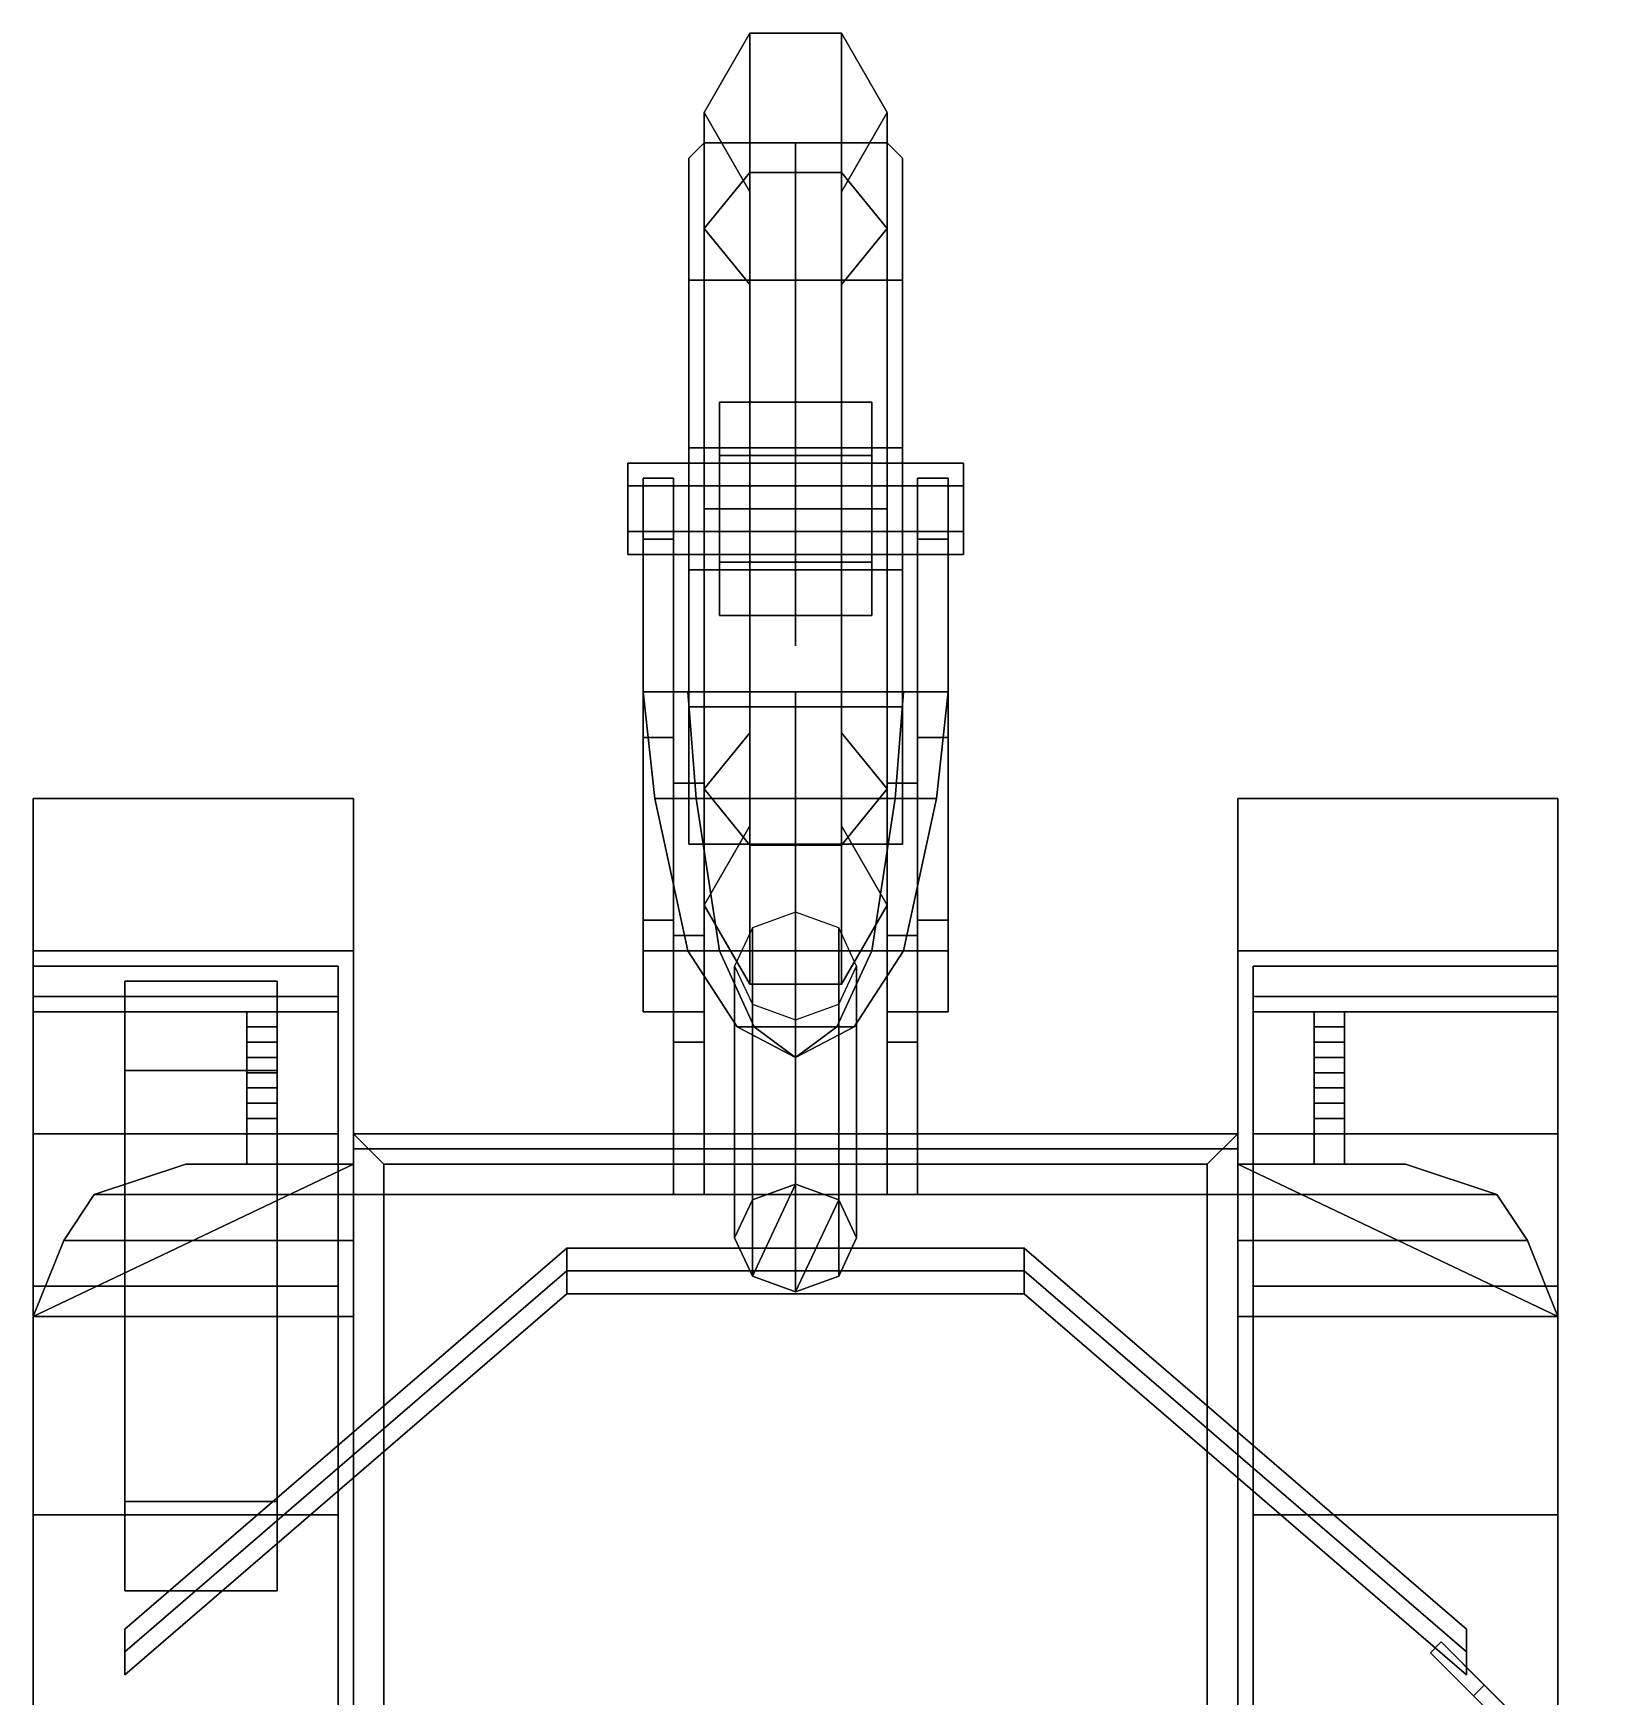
# Model space of a CAD drawing. Header units: millimetres. Extents: x -0.5 to 3, y -1.5 to 8.9.
# Drawn here: x -0.5 to 0.537, y 0.401 to 1.492 of the extents above; entities that cross this region are included whole.
import ezdxf

# ---------------------------------------------------------------- set-up
doc = ezdxf.new("R2010")
doc.units = ezdxf.units.MM
doc.layers.add('tracks', color=3, linetype='Continuous')
doc.layers.add('wheels', color=2, linetype='Continuous')

msp = doc.modelspace()

# ---------------------------------------------------------------- linework, layer by layer
for points in [[(-0.06, 1.42, 0.61), (-0.06, 1.33, 0.66), (-0.07, 1.33, 0.65), (-0.07, 1.41, 0.6)], [(-0.07, 1.41, 0.6), (-0.07, 1.33, 0.65), (-0.06, 1.33, 0.66), (-0.06, 1.42, 0.61)], [(0.06, 1.42, 0.61), (0.06, 1.33, 0.66), (-0.06, 1.33, 0.66), (-0.06, 1.42, 0.61)], [(-0.06, 1.42, 0.61), (-0.06, 1.33, 0.66), (0.06, 1.33, 0.66), (0.06, 1.42, 0.61)], [(0, 1.39, 0.66), (0, 1.3, 0.7), (0, 1.34, 0.75), (0, 1.42, 0.71)], [(0, 1.42, 0.71), (0, 1.34, 0.75), (0, 1.3, 0.7), (0, 1.39, 0.66)], [(0.06, 1.42, 0.61), (0.06, 1.33, 0.66), (0.07, 1.33, 0.65), (0.07, 1.41, 0.6)], [(0.07, 1.41, 0.6), (0.07, 1.33, 0.65), (0.06, 1.33, 0.66), (0.06, 1.42, 0.61)], [(0, 1.33, 0.66), (0, 1.31, 0.66), (0, 1.3203, 0.691), (0, 1.3426, 0.6811)], [(0, 1.3426, 0.6811), (0, 1.3203, 0.691), (0, 1.31, 0.66), (0, 1.33, 0.66)], [(0, 1.34, 0.75), (0, 1.21, 0.78), (0, 1.2, 0.72), (0, 1.3, 0.7)], [(0, 1.3, 0.7), (0, 1.2, 0.72), (0, 1.21, 0.78), (0, 1.34, 0.75)], [(-0.07, 1.33, 0.65), (-0.07, 1.22, 0.68), (-0.06, 1.22, 0.69), (-0.06, 1.33, 0.66)], [(-0.06, 1.33, 0.66), (-0.06, 1.22, 0.69), (-0.07, 1.22, 0.68), (-0.07, 1.33, 0.65)], [(-0.06, 1.33, 0.66), (-0.06, 1.22, 0.69), (0.06, 1.22, 0.69), (0.06, 1.33, 0.66)], [(0.06, 1.33, 0.66), (0.06, 1.22, 0.69), (-0.06, 1.22, 0.69), (-0.06, 1.33, 0.66)], [(0.07, 1.33, 0.65), (0.07, 1.22, 0.68), (0.06, 1.22, 0.69), (0.06, 1.33, 0.66)], [(0.06, 1.33, 0.66), (0.06, 1.22, 0.69), (0.07, 1.22, 0.68), (0.07, 1.33, 0.65)], [(-0.07, 1.22, 0.68), (-0.07, 1.14, 0.68), (-0.06, 1.14, 0.69), (-0.06, 1.22, 0.69)], [(-0.06, 1.22, 0.69), (-0.06, 1.14, 0.69), (-0.07, 1.14, 0.68), (-0.07, 1.22, 0.68)], [(-0.06, 1.22, 0.69), (-0.06, 1.14, 0.69), (0.06, 1.14, 0.69), (0.06, 1.22, 0.69)], [(0.06, 1.22, 0.69), (0.06, 1.14, 0.69), (-0.06, 1.14, 0.69), (-0.06, 1.22, 0.69)], [(0.07, 1.22, 0.68), (0.07, 1.14, 0.68), (0.06, 1.14, 0.69), (0.06, 1.22, 0.69)], [(0.06, 1.22, 0.69), (0.06, 1.14, 0.69), (0.07, 1.14, 0.68), (0.07, 1.22, 0.68)], [(0.11, 1.195, 0.346), (0.11, 1.21, 0.32), (-0.11, 1.21, 0.32), (-0.11, 1.195, 0.346)], [(0.11, 1.21, 0.32), (0.11, 1.195, 0.294), (-0.11, 1.195, 0.294), (-0.11, 1.21, 0.32)], [(-0.11, 1.165, 0.346), (-0.11, 1.195, 0.346), (-0.11, 1.21, 0.32), (-0.11, 1.15, 0.32)], [(-0.11, 1.15, 0.32), (-0.11, 1.21, 0.32), (-0.11, 1.195, 0.294), (-0.11, 1.165, 0.294)], [(0, 1.2, 0.72), (0, 1.1, 0.71), (0, 1.09, 0.77), (0, 1.21, 0.78)], [(0, 1.21, 0.78), (0, 1.09, 0.77), (0, 1.1, 0.71), (0, 1.2, 0.72)], [(0.11, 1.195, 0.346), (0.11, 1.165, 0.346), (0.11, 1.15, 0.32), (0.11, 1.21, 0.32)], [(0.11, 1.21, 0.32), (0.11, 1.15, 0.32), (0.11, 1.165, 0.294), (0.11, 1.195, 0.294)], [(0.11, 1.165, 0.346), (0.11, 1.195, 0.346), (-0.11, 1.195, 0.346), (-0.11, 1.165, 0.346)], [(0.11, 1.195, 0.294), (0.11, 1.165, 0.294), (-0.11, 1.165, 0.294), (-0.11, 1.195, 0.294)], [(-0.1, 1.2, 0.33), (-0.1, 1.16, 0.3), (-0.1, 0.91, 0.7), (-0.1, 1.03, 0.74)], [(-0.08, 1.03, 0.74), (-0.08, 1.2, 0.33), (-0.1, 1.2, 0.33), (-0.1, 1.03, 0.74)], [(-0.08, 1.2, 0.33), (-0.08, 1.16, 0.3), (-0.1, 1.16, 0.3), (-0.1, 1.2, 0.33)], [(-0.08, 0.91, 0.7), (-0.08, 1.16, 0.3), (-0.08, 1.2, 0.33), (-0.08, 1.03, 0.74)], [(0.08, 1.2, 0.33), (0.08, 1.16, 0.3), (0.08, 0.91, 0.7), (0.08, 1.03, 0.74)], [(0.1, 1.03, 0.74), (0.1, 1.2, 0.33), (0.08, 1.2, 0.33), (0.08, 1.03, 0.74)], [(0.1, 1.2, 0.33), (0.1, 1.16, 0.3), (0.08, 1.16, 0.3), (0.08, 1.2, 0.33)], [(0.1, 0.91, 0.7), (0.1, 1.16, 0.3), (0.1, 1.2, 0.33), (0.1, 1.03, 0.74)], [(0, 1.18, 0.718), (0, 1.15, 0.715), (0, 1.15, 0.69), (0, 1.18, 0.69)], [(0, 1.18, 0.69), (0, 1.15, 0.69), (0, 1.15, 0.715), (0, 1.18, 0.718)], [(0.11, 1.15, 0.32), (0.11, 1.165, 0.346), (-0.11, 1.165, 0.346), (-0.11, 1.15, 0.32)], [(0.11, 1.165, 0.294), (0.11, 1.15, 0.32), (-0.11, 1.15, 0.32), (-0.11, 1.165, 0.294)], [(-0.1, 0.91, 0.7), (-0.1, 1.16, 0.3), (-0.08, 1.16, 0.3), (-0.08, 0.91, 0.7)], [(0.08, 0.91, 0.7), (0.08, 1.16, 0.3), (0.1, 1.16, 0.3), (0.1, 0.91, 0.7)], [(-0.07, 1.14, 0.68), (-0.07, 1.05, 0.66), (-0.06, 1.05, 0.67), (-0.06, 1.14, 0.69)], [(-0.06, 1.14, 0.69), (-0.06, 1.05, 0.67), (-0.07, 1.05, 0.66), (-0.07, 1.14, 0.68)], [(-0.06, 1.14, 0.69), (-0.06, 1.05, 0.67), (0.06, 1.05, 0.67), (0.06, 1.14, 0.69)], [(0.06, 1.14, 0.69), (0.06, 1.05, 0.67), (-0.06, 1.05, 0.67), (-0.06, 1.14, 0.69)], [(0.07, 1.14, 0.68), (0.07, 1.05, 0.66), (0.06, 1.05, 0.67), (0.06, 1.14, 0.69)], [(0.06, 1.14, 0.69), (0.06, 1.05, 0.67), (0.07, 1.05, 0.66), (0.07, 1.14, 0.68)], [(-0.0924, 0.99, 0.95), (-0.1, 1.06, 0.95), (-0.0707, 1.06, 0.8793), (-0.0653, 0.99, 0.8847)], [(-0.0653, 0.99, 1.0153), (-0.0707, 1.06, 1.0207), (-0.1, 1.06, 0.95), (-0.0924, 0.99, 0.95)], [(0, 1.06, 1.05), (0.0707, 1.06, 1.0207), (-0.1, 1.06, 0.95), (-0.0707, 1.06, 1.0207)], [(0.0707, 1.06, 1.0207), (0.1, 1.06, 0.95), (-0.0707, 1.06, 0.8793), (-0.1, 1.06, 0.95)], [(-0.0653, 0.99, 0.8847), (-0.0707, 1.06, 0.8793), (0, 1.06, 0.85), (0, 0.99, 0.8576)], [(0, 0.99, 1.0424), (0, 1.06, 1.05), (-0.0707, 1.06, 1.0207), (-0.0653, 0.99, 1.0153)], [(0.1, 1.06, 0.95), (0.0707, 1.06, 0.8793), (0, 1.06, 0.85), (-0.0707, 1.06, 0.8793)], [(0, 0.99, 0.8576), (0, 1.06, 0.85), (0.0707, 1.06, 0.8793), (0.0653, 0.99, 0.8847)], [(0.0653, 0.99, 1.0153), (0.0707, 1.06, 1.0207), (0, 1.06, 1.05), (0, 0.99, 1.0424)], [(0.0653, 0.99, 0.8847), (0.0707, 1.06, 0.8793), (0.1, 1.06, 0.95), (0.0924, 0.99, 0.95)], [(0.0924, 0.99, 0.95), (0.1, 1.06, 0.95), (0.0707, 1.06, 1.0207), (0.0653, 0.99, 1.0153)], [(-0.06, 1.05, 0.67), (-0.06, 0.96, 0.62), (-0.07, 0.96, 0.61), (-0.07, 1.05, 0.66)], [(-0.07, 1.05, 0.66), (-0.07, 0.96, 0.61), (-0.06, 0.96, 0.62), (-0.06, 1.05, 0.67)], [(-0.06, 1.05, 0.67), (-0.06, 0.96, 0.62), (0.06, 0.96, 0.62), (0.06, 1.05, 0.67)], [(0.06, 1.05, 0.67), (0.06, 0.96, 0.62), (-0.06, 0.96, 0.62), (-0.06, 1.05, 0.67)], [(0.07, 1.05, 0.66), (0.07, 0.96, 0.61), (0.06, 0.96, 0.62), (0.06, 1.05, 0.67)], [(0.06, 1.05, 0.67), (0.06, 0.96, 0.62), (0.07, 0.96, 0.61), (0.07, 1.05, 0.66)], [(-0.1, 1.03, 0.74), (-0.1, 0.91, 0.7), (-0.1, 0.85, 0.92), (-0.1, 0.89, 0.93)], [(-0.08, 0.89, 0.93), (-0.08, 1.03, 0.74), (-0.1, 1.03, 0.74), (-0.1, 0.89, 0.93)], [(-0.08, 0.85, 0.92), (-0.08, 0.91, 0.7), (-0.08, 1.03, 0.74), (-0.08, 0.89, 0.93)], [(0.08, 1.03, 0.74), (0.08, 0.91, 0.7), (0.08, 0.85, 0.92), (0.08, 0.89, 0.93)], [(0.1, 0.89, 0.93), (0.1, 1.03, 0.74), (0.08, 1.03, 0.74), (0.08, 0.89, 0.93)], [(0.1, 0.85, 0.92), (0.1, 0.91, 0.7), (0.1, 1.03, 0.74), (0.1, 0.89, 0.93)], [(-0.08, 1, 0.69), (-0.08, 0.99, 0.68), (-0.08, 0.99, 0.73), (-0.08, 1, 0.71)], [(-0.06, 1, 0.71), (-0.06, 1, 0.69), (-0.08, 1, 0.69), (-0.08, 1, 0.71)], [(-0.06, 1, 0.69), (-0.06, 0.99, 0.68), (-0.08, 0.99, 0.68), (-0.08, 1, 0.69)], [(-0.08, 1, 0.71), (-0.08, 0.99, 0.73), (-0.06, 0.99, 0.73), (-0.06, 1, 0.71)], [(-0.06, 0.99, 0.73), (-0.06, 0.99, 0.68), (-0.06, 1, 0.69), (-0.06, 1, 0.71)], [(0.06, 1, 0.69), (0.06, 0.99, 0.68), (0.06, 0.99, 0.73), (0.06, 1, 0.71)], [(0.06, 1, 0.71), (0.06, 0.99, 0.73), (0.08, 0.99, 0.73), (0.08, 1, 0.71)], [(0.08, 1, 0.69), (0.08, 0.99, 0.68), (0.06, 0.99, 0.68), (0.06, 1, 0.69)], [(0.08, 1, 0.71), (0.08, 1, 0.69), (0.06, 1, 0.69), (0.06, 1, 0.71)], [(0.08, 0.99, 0.73), (0.08, 0.99, 0.68), (0.08, 1, 0.69), (0.08, 1, 0.71)], [(-0.29, 0.99, 0.59), (-0.29, 0.89, 0.64), (-0.5, 0.89, 0.64), (-0.5, 0.99, 0.59)], [(-0.5, 0.99, 0.59), (-0.5, 0.89, 0.64), (-0.29, 0.89, 0.64), (-0.29, 0.99, 0.59)], [(-0.29, 0.99, 0.59), (-0.29, 0.77, 0.51), (-0.29, 0.75, 0.64), (-0.29, 0.89, 0.64)], [(-0.29, 0.89, 0.64), (-0.29, 0.75, 0.64), (-0.29, 0.77, 0.51), (-0.29, 0.99, 0.59)], [(-0.0707, 0.89, 0.95), (-0.0924, 0.99, 0.95), (-0.0653, 0.99, 0.8847), (-0.05, 0.89, 0.9)], [(-0.05, 0.89, 1), (-0.0653, 0.99, 1.0153), (-0.0924, 0.99, 0.95), (-0.0707, 0.89, 0.95)], [(-0.08, 0.99, 0.68), (-0.08, 0.85, 0.68), (-0.08, 0.85, 0.73), (-0.08, 0.99, 0.73)], [(-0.06, 0.99, 0.68), (-0.06, 0.85, 0.68), (-0.08, 0.85, 0.68), (-0.08, 0.99, 0.68)], [(-0.08, 0.99, 0.73), (-0.08, 0.85, 0.73), (-0.06, 0.85, 0.73), (-0.06, 0.99, 0.73)], [(-0.05, 0.89, 0.9), (-0.0653, 0.99, 0.8847), (0, 0.99, 0.8576), (0, 0.89, 0.8793)], [(0, 0.89, 1.0207), (0, 0.99, 1.0424), (-0.0653, 0.99, 1.0153), (-0.05, 0.89, 1)], [(-0.06, 0.85, 0.73), (-0.06, 0.85, 0.68), (-0.06, 0.99, 0.68), (-0.06, 0.99, 0.73)], [(0, 0.89, 0.8793), (0, 0.99, 0.8576), (0.0653, 0.99, 0.8847), (0.05, 0.89, 0.9)], [(0.05, 0.89, 1), (0.0653, 0.99, 1.0153), (0, 0.99, 1.0424), (0, 0.89, 1.0207)], [(0.05, 0.89, 0.9), (0.0653, 0.99, 0.8847), (0.0924, 0.99, 0.95), (0.0707, 0.89, 0.95)], [(0.0707, 0.89, 0.95), (0.0924, 0.99, 0.95), (0.0653, 0.99, 1.0153), (0.05, 0.89, 1)], [(0.06, 0.99, 0.68), (0.06, 0.85, 0.68), (0.06, 0.85, 0.73), (0.06, 0.99, 0.73)], [(0.08, 0.99, 0.68), (0.08, 0.85, 0.68), (0.06, 0.85, 0.68), (0.06, 0.99, 0.68)], [(0.06, 0.99, 0.73), (0.06, 0.85, 0.73), (0.08, 0.85, 0.73), (0.08, 0.99, 0.73)], [(0.08, 0.85, 0.73), (0.08, 0.85, 0.68), (0.08, 0.99, 0.68), (0.08, 0.99, 0.73)], [(0.5, 0.99, 0.59), (0.5, 0.89, 0.64), (0.29, 0.89, 0.64), (0.29, 0.99, 0.59)], [(0.29, 0.99, 0.59), (0.29, 0.89, 0.64), (0.5, 0.89, 0.64), (0.5, 0.99, 0.59)], [(0.29, 0.89, 0.64), (0.29, 0.75, 0.64), (0.29, 0.77, 0.51), (0.29, 0.99, 0.59)], [(0.29, 0.99, 0.59), (0.29, 0.77, 0.51), (0.29, 0.75, 0.64), (0.29, 0.89, 0.64)], [(-0.1, 0.85, 0.92), (-0.1, 0.91, 0.7), (-0.08, 0.91, 0.7), (-0.08, 0.85, 0.92)], [(0, 0.9153, 0.6688), (-0.0283, 0.905, 0.6633), (-0.0283, 0.7266, 0.9988), (0, 0.7369, 1.0043)], [(0.0283, 0.905, 0.6633), (0, 0.9153, 0.6688), (0, 0.7369, 1.0043), (0.0283, 0.7266, 0.9988)], [(0.08, 0.85, 0.92), (0.08, 0.91, 0.7), (0.1, 0.91, 0.7), (0.1, 0.85, 0.92)], [(-0.08, 0.9, 0.89), (-0.08, 0.89, 0.88), (-0.08, 0.89, 0.93), (-0.08, 0.9, 0.91)], [(-0.08, 0.9, 0.91), (-0.08, 0.89, 0.93), (-0.06, 0.89, 0.93), (-0.06, 0.9, 0.91)], [(-0.06, 0.9, 0.91), (-0.06, 0.9, 0.89), (-0.08, 0.9, 0.89), (-0.08, 0.9, 0.91)], [(-0.06, 0.9, 0.89), (-0.06, 0.89, 0.88), (-0.08, 0.89, 0.88), (-0.08, 0.9, 0.89)], [(-0.06, 0.89, 0.93), (-0.06, 0.89, 0.88), (-0.06, 0.9, 0.89), (-0.06, 0.9, 0.91)], [(-0.0283, 0.905, 0.6633), (-0.04, 0.88, 0.65), (-0.04, 0.7016, 0.9855), (-0.0283, 0.7266, 0.9988)], [(0.04, 0.88, 0.65), (0.0283, 0.905, 0.6633), (0.0283, 0.7266, 0.9988), (0.04, 0.7016, 0.9855)], [(0.08, 0.9, 0.91), (0.08, 0.9, 0.89), (0.06, 0.9, 0.89), (0.06, 0.9, 0.91)], [(0.06, 0.9, 0.89), (0.06, 0.89, 0.88), (0.06, 0.89, 0.93), (0.06, 0.9, 0.91)], [(0.08, 0.9, 0.89), (0.08, 0.89, 0.88), (0.06, 0.89, 0.88), (0.06, 0.9, 0.89)], [(0.06, 0.9, 0.91), (0.06, 0.89, 0.93), (0.08, 0.89, 0.93), (0.08, 0.9, 0.91)], [(0.08, 0.89, 0.93), (0.08, 0.89, 0.88), (0.08, 0.9, 0.89), (0.08, 0.9, 0.91)], [(-0.5, 0.89, 0.64), (-0.5, 0.65, 0.64), (-0.29, 0.75, 0.64), (-0.29, 0.89, 0.64)], [(-0.29, 0.89, 0.64), (-0.29, 0.75, 0.64), (-0.5, 0.65, 0.64), (-0.5, 0.89, 0.64)], [(-0.1, 0.89, 0.93), (-0.1, 0.85, 0.92), (-0.08, 0.85, 0.92), (-0.08, 0.89, 0.93)], [(-0.08, 0.89, 0.88), (-0.08, 0.75, 0.88), (-0.08, 0.75, 0.93), (-0.08, 0.89, 0.93)], [(-0.08, 0.89, 0.93), (-0.08, 0.75, 0.93), (-0.06, 0.75, 0.93), (-0.06, 0.89, 0.93)], [(-0.06, 0.89, 0.88), (-0.06, 0.75, 0.88), (-0.08, 0.75, 0.88), (-0.08, 0.89, 0.88)], [(-0.0383, 0.84, 0.95), (-0.0707, 0.89, 0.95), (-0.05, 0.89, 0.9), (-0.0271, 0.84, 0.9229)], [(-0.0271, 0.84, 0.9771), (-0.05, 0.89, 1), (-0.0707, 0.89, 0.95), (-0.0383, 0.84, 0.95)], [(-0.06, 0.75, 0.93), (-0.06, 0.75, 0.88), (-0.06, 0.89, 0.88), (-0.06, 0.89, 0.93)], [(-0.0271, 0.84, 0.9229), (-0.05, 0.89, 0.9), (0, 0.89, 0.8793), (0, 0.84, 0.9117)], [(0, 0.84, 0.9883), (0, 0.89, 1.0207), (-0.05, 0.89, 1), (-0.0271, 0.84, 0.9771)], [(0, 0.84, 0.9117), (0, 0.89, 0.8793), (0.05, 0.89, 0.9), (0.0271, 0.84, 0.9229)], [(0.0271, 0.84, 0.9771), (0.05, 0.89, 1), (0, 0.89, 1.0207), (0, 0.84, 0.9883)], [(0.0271, 0.84, 0.9229), (0.05, 0.89, 0.9), (0.0707, 0.89, 0.95), (0.0383, 0.84, 0.95)], [(0.0383, 0.84, 0.95), (0.0707, 0.89, 0.95), (0.05, 0.89, 1), (0.0271, 0.84, 0.9771)], [(0.06, 0.89, 0.88), (0.06, 0.75, 0.88), (0.06, 0.75, 0.93), (0.06, 0.89, 0.93)], [(0.08, 0.89, 0.88), (0.08, 0.75, 0.88), (0.06, 0.75, 0.88), (0.06, 0.89, 0.88)], [(0.06, 0.89, 0.93), (0.06, 0.75, 0.93), (0.08, 0.75, 0.93), (0.08, 0.89, 0.93)], [(0.08, 0.89, 0.93), (0.08, 0.85, 0.92), (0.1, 0.85, 0.92), (0.1, 0.89, 0.93)], [(0.08, 0.75, 0.93), (0.08, 0.75, 0.88), (0.08, 0.89, 0.88), (0.08, 0.89, 0.93)], [(0.29, 0.89, 0.64), (0.29, 0.75, 0.64), (0.5, 0.65, 0.64), (0.5, 0.89, 0.64)], [(0.5, 0.89, 0.64), (0.5, 0.65, 0.64), (0.29, 0.75, 0.64), (0.29, 0.89, 0.64)], [(-0.04, 0.88, 0.65), (-0.0283, 0.855, 0.6367), (-0.0283, 0.6766, 0.9722), (-0.04, 0.7016, 0.9855)], [(0.0283, 0.855, 0.6367), (0.04, 0.88, 0.65), (0.04, 0.7016, 0.9855), (0.0283, 0.6766, 0.9722)], [(-0.0283, 0.855, 0.6367), (0, 0.8447, 0.6312), (0, 0.6663, 0.9667), (-0.0283, 0.6766, 0.9722)], [(0, 0.8447, 0.6312), (0.0283, 0.855, 0.6367), (0.0283, 0.6766, 0.9722), (0, 0.6663, 0.9667)], [(-0.34, 0.85, 0.74), (-0.34, 0.85, 0.72), (-0.36, 0.85, 0.72), (-0.36, 0.85, 0.74)], [(-0.36, 0.85, 0.74), (-0.36, 0.85, 0.72), (-0.36, 0.82, 0.72), (-0.36, 0.82, 0.73)], [(-0.34, 0.85, 0.72), (-0.34, 0.83, 0.69), (-0.36, 0.83, 0.69), (-0.36, 0.85, 0.72)], [(-0.36, 0.85, 0.72), (-0.36, 0.83, 0.69), (-0.36, 0.81, 0.71), (-0.36, 0.82, 0.72)], [(-0.34, 0.84, 0.76), (-0.34, 0.85, 0.74), (-0.36, 0.85, 0.74), (-0.36, 0.84, 0.76)], [(-0.36, 0.84, 0.76), (-0.36, 0.85, 0.74), (-0.36, 0.82, 0.73), (-0.36, 0.8, 0.75)], [(-0.34, 0.82, 0.72), (-0.34, 0.85, 0.72), (-0.34, 0.85, 0.74), (-0.34, 0.82, 0.73)], [(-0.34, 0.81, 0.71), (-0.34, 0.83, 0.69), (-0.34, 0.85, 0.72), (-0.34, 0.82, 0.72)], [(-0.34, 0.82, 0.73), (-0.34, 0.85, 0.74), (-0.34, 0.84, 0.76), (-0.34, 0.8, 0.75)], [(-0.08, 0.85, 0.68), (-0.08, 0.83, 0.69), (-0.08, 0.83, 0.71), (-0.08, 0.85, 0.73)], [(-0.06, 0.85, 0.68), (-0.06, 0.83, 0.69), (-0.08, 0.83, 0.69), (-0.08, 0.85, 0.68)], [(-0.08, 0.85, 0.73), (-0.08, 0.83, 0.71), (-0.06, 0.83, 0.71), (-0.06, 0.85, 0.73)], [(-0.06, 0.83, 0.71), (-0.06, 0.83, 0.69), (-0.06, 0.85, 0.68), (-0.06, 0.85, 0.73)], [(0.06, 0.85, 0.68), (0.06, 0.83, 0.69), (0.06, 0.83, 0.71), (0.06, 0.85, 0.73)], [(0.06, 0.85, 0.73), (0.06, 0.83, 0.71), (0.08, 0.83, 0.71), (0.08, 0.85, 0.73)], [(0.08, 0.85, 0.68), (0.08, 0.83, 0.69), (0.06, 0.83, 0.69), (0.06, 0.85, 0.68)], [(0.08, 0.83, 0.71), (0.08, 0.83, 0.69), (0.08, 0.85, 0.68), (0.08, 0.85, 0.73)], [(0.34, 0.85, 0.72), (0.34, 0.83, 0.69), (0.34, 0.81, 0.71), (0.34, 0.82, 0.72)], [(0.36, 0.85, 0.72), (0.36, 0.83, 0.69), (0.34, 0.83, 0.69), (0.34, 0.85, 0.72)], [(0.34, 0.85, 0.74), (0.34, 0.85, 0.72), (0.34, 0.82, 0.72), (0.34, 0.82, 0.73)], [(0.36, 0.85, 0.74), (0.36, 0.85, 0.72), (0.34, 0.85, 0.72), (0.34, 0.85, 0.74)], [(0.34, 0.84, 0.76), (0.34, 0.85, 0.74), (0.34, 0.82, 0.73), (0.34, 0.8, 0.75)], [(0.36, 0.84, 0.76), (0.36, 0.85, 0.74), (0.34, 0.85, 0.74), (0.34, 0.84, 0.76)], [(0.36, 0.81, 0.71), (0.36, 0.83, 0.69), (0.36, 0.85, 0.72), (0.36, 0.82, 0.72)], [(0.36, 0.82, 0.72), (0.36, 0.85, 0.72), (0.36, 0.85, 0.74), (0.36, 0.82, 0.73)], [(0.36, 0.82, 0.73), (0.36, 0.85, 0.74), (0.36, 0.84, 0.76), (0.36, 0.8, 0.75)], [(-0.36, 0.81, 0.77), (-0.36, 0.84, 0.76), (-0.36, 0.8, 0.75), (-0.36, 0.79, 0.77)], [(-0.34, 0.81, 0.77), (-0.34, 0.84, 0.76), (-0.36, 0.84, 0.76), (-0.36, 0.81, 0.77)], [(-0.36, 0.83, 0.69), (-0.36, 0.78, 0.67), (-0.36, 0.8, 0.71), (-0.36, 0.81, 0.71)], [(-0.34, 0.83, 0.69), (-0.34, 0.78, 0.67), (-0.36, 0.78, 0.67), (-0.36, 0.83, 0.69)], [(-0.34, 0.8, 0.75), (-0.34, 0.84, 0.76), (-0.34, 0.81, 0.77), (-0.34, 0.79, 0.77)], [(-0.34, 0.8, 0.71), (-0.34, 0.78, 0.67), (-0.34, 0.83, 0.69), (-0.34, 0.81, 0.71)], [(-0.08, 0.83, 0.71), (-0.08, 0.83, 0.69), (-0.06, 0.83, 0.69), (-0.06, 0.83, 0.71)], [(0, 0.82, 0.95), (-0.0383, 0.84, 0.95), (-0.0271, 0.84, 0.9229), (0, 0.82, 0.95)], [(0, 0.82, 0.95), (-0.0271, 0.84, 0.9771), (-0.0383, 0.84, 0.95), (0, 0.82, 0.95)], [(0, 0.82, 0.95), (-0.0271, 0.84, 0.9229), (0, 0.84, 0.9117), (0, 0.82, 0.95)], [(0, 0.82, 0.95), (0, 0.84, 0.9883), (-0.0271, 0.84, 0.9771), (0, 0.82, 0.95)], [(0, 0.82, 0.95), (0, 0.84, 0.9117), (0.0271, 0.84, 0.9229), (0, 0.82, 0.95)], [(0, 0.82, 0.95), (0.0271, 0.84, 0.9229), (0.0383, 0.84, 0.95), (0, 0.82, 0.95)], [(0, 0.82, 0.95), (0.0383, 0.84, 0.95), (0.0271, 0.84, 0.9771), (0, 0.82, 0.95)], [(0, 0.82, 0.95), (0.0271, 0.84, 0.9771), (0, 0.84, 0.9883), (0, 0.82, 0.95)], [(0.06, 0.83, 0.71), (0.06, 0.83, 0.69), (0.08, 0.83, 0.69), (0.08, 0.83, 0.71)], [(0.34, 0.81, 0.77), (0.34, 0.84, 0.76), (0.34, 0.8, 0.75), (0.34, 0.79, 0.77)], [(0.36, 0.81, 0.77), (0.36, 0.84, 0.76), (0.34, 0.84, 0.76), (0.34, 0.81, 0.77)], [(0.34, 0.83, 0.69), (0.34, 0.78, 0.67), (0.34, 0.8, 0.71), (0.34, 0.81, 0.71)], [(0.36, 0.83, 0.69), (0.36, 0.78, 0.67), (0.34, 0.78, 0.67), (0.34, 0.83, 0.69)], [(0.36, 0.8, 0.75), (0.36, 0.84, 0.76), (0.36, 0.81, 0.77), (0.36, 0.79, 0.77)], [(0.36, 0.8, 0.71), (0.36, 0.78, 0.67), (0.36, 0.83, 0.69), (0.36, 0.81, 0.71)], [(-0.36, 0.82, 0.73), (-0.36, 0.82, 0.72), (-0.34, 0.82, 0.72), (-0.34, 0.82, 0.73)], [(-0.36, 0.82, 0.72), (-0.36, 0.81, 0.71), (-0.34, 0.81, 0.71), (-0.34, 0.82, 0.72)], [(-0.36, 0.8, 0.75), (-0.36, 0.82, 0.73), (-0.34, 0.82, 0.73), (-0.34, 0.8, 0.75)], [(0.34, 0.82, 0.72), (0.34, 0.81, 0.71), (0.36, 0.81, 0.71), (0.36, 0.82, 0.72)], [(0.34, 0.82, 0.73), (0.34, 0.82, 0.72), (0.36, 0.82, 0.72), (0.36, 0.82, 0.73)], [(0.34, 0.8, 0.75), (0.34, 0.82, 0.73), (0.36, 0.82, 0.73), (0.36, 0.8, 0.75)], [(-0.36, 0.81, 0.71), (-0.36, 0.8, 0.71), (-0.34, 0.8, 0.71), (-0.34, 0.81, 0.71)], [(-0.34, 0.79, 0.77), (-0.34, 0.81, 0.77), (-0.36, 0.81, 0.77), (-0.36, 0.79, 0.77)], [(0.34, 0.81, 0.71), (0.34, 0.8, 0.71), (0.36, 0.8, 0.71), (0.36, 0.81, 0.71)], [(0.36, 0.79, 0.77), (0.36, 0.81, 0.77), (0.34, 0.81, 0.77), (0.34, 0.79, 0.77)], [(-0.36, 0.78, 0.67), (-0.36, 0.75, 0.67), (-0.36, 0.75, 0.77), (-0.36, 0.8, 0.71)], [(-0.36, 0.8, 0.71), (-0.36, 0.75, 0.77), (-0.34, 0.75, 0.77), (-0.34, 0.8, 0.71)], [(-0.36, 0.79, 0.77), (-0.36, 0.8, 0.75), (-0.34, 0.8, 0.75), (-0.34, 0.79, 0.77)], [(-0.34, 0.75, 0.77), (-0.34, 0.75, 0.67), (-0.34, 0.78, 0.67), (-0.34, 0.8, 0.71)], [(0.34, 0.78, 0.67), (0.34, 0.75, 0.67), (0.34, 0.75, 0.77), (0.34, 0.8, 0.71)], [(0.34, 0.8, 0.71), (0.34, 0.75, 0.77), (0.36, 0.75, 0.77), (0.36, 0.8, 0.71)], [(0.34, 0.79, 0.77), (0.34, 0.8, 0.75), (0.36, 0.8, 0.75), (0.36, 0.79, 0.77)], [(0.36, 0.75, 0.77), (0.36, 0.75, 0.67), (0.36, 0.78, 0.67), (0.36, 0.8, 0.71)], [(-0.34, 0.78, 0.67), (-0.34, 0.75, 0.67), (-0.36, 0.75, 0.67), (-0.36, 0.78, 0.67)], [(0.36, 0.78, 0.67), (0.36, 0.75, 0.67), (0.34, 0.75, 0.67), (0.34, 0.78, 0.67)], [(-0.29, 0.76, 0.24), (-0.29, -1.11, 0.24), (-0.29, -1.13, 0.27), (-0.29, 0.77, 0.27)], [(0.29, 0.77, 0.27), (0.29, 0.76, 0.24), (-0.29, 0.76, 0.24), (-0.29, 0.77, 0.27)], [(-0.29, 0.77, 0.27), (-0.29, -1.13, 0.27), (-0.29, -1.15, 0.35), (-0.29, 0.77, 0.35)], [(-0.29, 0.77, 0.35), (-0.29, -1.15, 0.35), (-0.29, -1.25, 0.42), (-0.29, 0.77, 0.42)], [(-0.29, 0.77, 0.42), (-0.29, -1.25, 0.42), (-0.29, -1.49, 0.55), (-0.29, 0.77, 0.55)], [(-0.29, 0.77, 0.8), (-0.29, -0.57, 0.8), (-0.27, -0.57, 0.8), (-0.27, 0.75, 0.8)], [(-0.29, 0.77, 0.55), (-0.29, -0.57, 0.55), (-0.29, -0.57, 0.8), (-0.29, 0.77, 0.8)], [(0.29, 0.77, 0.8), (0.29, 0.77, 0.27), (-0.29, 0.77, 0.27), (-0.29, 0.77, 0.8)], [(-0.27, 0.75, 0.8), (0.27, 0.75, 0.8), (0.29, 0.77, 0.8), (-0.29, 0.77, 0.8)], [(0.27, 0.75, 0.8), (0.27, -0.57, 0.8), (0.29, -0.57, 0.8), (0.29, 0.77, 0.8)], [(0.29, -1.13, 0.27), (0.29, -1.11, 0.24), (0.29, 0.76, 0.24), (0.29, 0.77, 0.27)], [(0.29, -1.15, 0.35), (0.29, -1.13, 0.27), (0.29, 0.77, 0.27), (0.29, 0.77, 0.35)], [(0.29, -1.25, 0.42), (0.29, -1.15, 0.35), (0.29, 0.77, 0.35), (0.29, 0.77, 0.42)], [(0.29, -1.49, 0.55), (0.29, -1.25, 0.42), (0.29, 0.77, 0.42), (0.29, 0.77, 0.55)], [(0.29, -0.57, 0.8), (0.29, -0.57, 0.55), (0.29, 0.77, 0.55), (0.29, 0.77, 0.8)], [(-0.29, 0.73, 0.22), (-0.29, -1.08, 0.22), (-0.29, -1.11, 0.24), (-0.29, 0.76, 0.24)], [(0.29, 0.76, 0.24), (0.29, 0.73, 0.22), (-0.29, 0.73, 0.22), (-0.29, 0.76, 0.24)], [(0.29, -1.11, 0.24), (0.29, -1.08, 0.22), (0.29, 0.73, 0.22), (0.29, 0.76, 0.24)], [(-0.46, 0.73, 0.64), (-0.46, 0.73, 0.8), (-0.4, 0.75, 0.8), (-0.4, 0.75, 0.64)], [(-0.4, 0.75, 0.8), (-0.46, 0.73, 0.8), (-0.29, 0.73, 0.8), (-0.29, 0.75, 0.8)], [(-0.29, 0.75, 0.64), (-0.29, 0.73, 0.64), (-0.46, 0.73, 0.64), (-0.4, 0.75, 0.64)], [(-0.4, 0.75, 0.64), (-0.4, 0.75, 0.8), (-0.29, 0.75, 0.8), (-0.29, 0.75, 0.64)], [(-0.27, -0.57, 0.8), (-0.27, -0.57, 0.55), (-0.27, 0.75, 0.55), (-0.27, 0.75, 0.8)], [(-0.27, 0.75, 0.55), (0.27, 0.75, 0.55), (0.27, 0.75, 0.8), (-0.27, 0.75, 0.8)], [(-0.27, 0.02, 0.55), (0.27, 0.02, 0.55), (0.27, 0.75, 0.55), (-0.27, 0.75, 0.55)], [(-0.08, 0.75, 0.88), (-0.08, 0.73, 0.89), (-0.08, 0.73, 0.91), (-0.08, 0.75, 0.93)], [(-0.06, 0.75, 0.88), (-0.06, 0.73, 0.89), (-0.08, 0.73, 0.89), (-0.08, 0.75, 0.88)], [(-0.08, 0.75, 0.93), (-0.08, 0.73, 0.91), (-0.06, 0.73, 0.91), (-0.06, 0.75, 0.93)], [(-0.06, 0.73, 0.91), (-0.06, 0.73, 0.89), (-0.06, 0.75, 0.88), (-0.06, 0.75, 0.93)], [(0.06, 0.75, 0.88), (0.06, 0.73, 0.89), (0.06, 0.73, 0.91), (0.06, 0.75, 0.93)], [(0.08, 0.75, 0.88), (0.08, 0.73, 0.89), (0.06, 0.73, 0.89), (0.06, 0.75, 0.88)], [(0.06, 0.75, 0.93), (0.06, 0.73, 0.91), (0.08, 0.73, 0.91), (0.08, 0.75, 0.93)], [(0.08, 0.73, 0.91), (0.08, 0.73, 0.89), (0.08, 0.75, 0.88), (0.08, 0.75, 0.93)], [(0.27, 0.75, 0.55), (0.27, -0.57, 0.55), (0.27, -0.57, 0.8), (0.27, 0.75, 0.8)], [(0.4, 0.75, 0.8), (0.4, 0.75, 0.64), (0.29, 0.75, 0.64), (0.29, 0.75, 0.8)], [(0.4, 0.75, 0.64), (0.46, 0.73, 0.64), (0.29, 0.73, 0.64), (0.29, 0.75, 0.64)], [(0.29, 0.75, 0.8), (0.29, 0.73, 0.8), (0.46, 0.73, 0.8), (0.4, 0.75, 0.8)], [(0.46, 0.73, 0.8), (0.46, 0.73, 0.64), (0.4, 0.75, 0.64), (0.4, 0.75, 0.8)], [(-0.0283, 0.7266, 0.9988), (-0.04, 0.7016, 0.9855), (-0.0283, 0.6766, 0.9722), (0, 0.7369, 1.0043)], [(0, 0.7369, 1.0043), (-0.0283, 0.6766, 0.9722), (0, 0.6663, 0.9667), (0.0283, 0.7266, 0.9988)], [(-0.46, 0.73, 0.8), (-0.48, 0.7, 0.8), (-0.29, 0.7, 0.8), (-0.29, 0.73, 0.8)], [(-0.29, 0.73, 0.64), (-0.29, 0.7, 0.64), (-0.48, 0.7, 0.64), (-0.46, 0.73, 0.64)], [(-0.48, 0.7, 0.64), (-0.48, 0.7, 0.8), (-0.46, 0.73, 0.8), (-0.46, 0.73, 0.64)], [(0.29, 0.73, 0.22), (0.29, -1.08, 0.22), (-0.29, -1.08, 0.22), (-0.29, 0.73, 0.22)], [(-0.08, 0.73, 0.91), (-0.08, 0.73, 0.89), (-0.06, 0.73, 0.89), (-0.06, 0.73, 0.91)], [(0.0283, 0.7266, 0.9988), (0, 0.6663, 0.9667), (0.0283, 0.6766, 0.9722), (0.04, 0.7016, 0.9855)], [(0.06, 0.73, 0.91), (0.06, 0.73, 0.89), (0.08, 0.73, 0.89), (0.08, 0.73, 0.91)], [(0.46, 0.73, 0.64), (0.48, 0.7, 0.64), (0.29, 0.7, 0.64), (0.29, 0.73, 0.64)], [(0.29, 0.73, 0.8), (0.29, 0.7, 0.8), (0.48, 0.7, 0.8), (0.46, 0.73, 0.8)], [(0.48, 0.7, 0.8), (0.48, 0.7, 0.64), (0.46, 0.73, 0.64), (0.46, 0.73, 0.8)], [(-0.48, 0.7, 0.8), (-0.5, 0.65, 0.8), (-0.29, 0.65, 0.8), (-0.29, 0.7, 0.8)], [(-0.29, 0.7, 0.64), (-0.29, 0.65, 0.64), (-0.5, 0.65, 0.64), (-0.48, 0.7, 0.64)], [(-0.5, 0.65, 0.64), (-0.5, 0.65, 0.8), (-0.48, 0.7, 0.8), (-0.48, 0.7, 0.64)], [(0.48, 0.7, 0.64), (0.5, 0.65, 0.64), (0.29, 0.65, 0.64), (0.29, 0.7, 0.64)], [(0.29, 0.7, 0.8), (0.29, 0.65, 0.8), (0.5, 0.65, 0.8), (0.48, 0.7, 0.8)], [(0.5, 0.65, 0.8), (0.5, 0.65, 0.64), (0.48, 0.7, 0.64), (0.48, 0.7, 0.8)], [(-0.15, 0.68, 0.935), (-0.15, 0.695, 0.92), (-0.44, 0.445, 0.92), (-0.44, 0.43, 0.935)], [(-0.15, 0.695, 0.92), (-0.15, 0.68, 0.905), (-0.44, 0.43, 0.905), (-0.44, 0.445, 0.92)], [(0.15, 0.68, 0.935), (0.15, 0.695, 0.92), (-0.15, 0.695, 0.92), (-0.15, 0.68, 0.935)], [(0.15, 0.695, 0.92), (0.15, 0.68, 0.905), (-0.15, 0.68, 0.905), (-0.15, 0.695, 0.92)], [(0.44, 0.43, 0.935), (0.44, 0.445, 0.92), (0.15, 0.695, 0.92), (0.15, 0.68, 0.935)], [(0.44, 0.445, 0.92), (0.44, 0.43, 0.905), (0.15, 0.68, 0.905), (0.15, 0.695, 0.92)], [(-0.15, 0.665, 0.92), (-0.15, 0.68, 0.935), (-0.44, 0.43, 0.935), (-0.44, 0.415, 0.92)], [(-0.15, 0.68, 0.905), (-0.15, 0.665, 0.92), (-0.44, 0.415, 0.92), (-0.44, 0.43, 0.905)], [(0.15, 0.665, 0.92), (0.15, 0.68, 0.935), (-0.15, 0.68, 0.935), (-0.15, 0.665, 0.92)], [(0.15, 0.68, 0.905), (0.15, 0.665, 0.92), (-0.15, 0.665, 0.92), (-0.15, 0.68, 0.905)], [(0.44, 0.415, 0.92), (0.44, 0.43, 0.935), (0.15, 0.68, 0.935), (0.15, 0.665, 0.92)], [(0.44, 0.43, 0.905), (0.44, 0.415, 0.92), (0.15, 0.665, 0.92), (0.15, 0.68, 0.905)], [(-0.5, 0.65, 0.8), (-0.5, -0.57, 0.8), (-0.29, -0.57, 0.8), (-0.29, 0.65, 0.8)], [(-0.29, 0.65, 0.64), (-0.29, -0.57, 0.64), (-0.5, -0.57, 0.64), (-0.5, 0.65, 0.64)], [(-0.5, -0.57, 0.64), (-0.5, -0.57, 0.8), (-0.5, 0.65, 0.8), (-0.5, 0.65, 0.64)], [(-0.29, 0.65, 0.8), (-0.29, -0.57, 0.8), (-0.29, -0.57, 0.64), (-0.29, 0.65, 0.64)], [(0.29, 0.65, 0.64), (0.29, -0.57, 0.64), (0.29, -0.57, 0.8), (0.29, 0.65, 0.8)], [(0.29, 0.65, 0.8), (0.29, -0.57, 0.8), (0.5, -0.57, 0.8), (0.5, 0.65, 0.8)], [(0.5, 0.65, 0.64), (0.5, -0.57, 0.64), (0.29, -0.57, 0.64), (0.29, 0.65, 0.64)], [(0.5, -0.57, 0.8), (0.5, -0.57, 0.64), (0.5, 0.65, 0.64), (0.5, 0.65, 0.8)], [(-0.44, 0.415, 0.92), (-0.44, 0.43, 0.935), (-0.44, 0.445, 0.92), (-0.44, 0.43, 0.905)], [(0.4517, 0.4083, 1.0993), (0.4234, 0.4366, 1.03), (0.4164, 0.4295, 1.03), (0.4446, 0.4012, 1.0993)], [(0.4234, 0.4366, 1.03), (0.4517, 0.4083, 0.9607), (0.4446, 0.4012, 0.9607), (0.4164, 0.4295, 1.03)], [(0.4234, 0.4366, 1.03), (0.5366, 0.3234, 1.03), (0.5083, 0.3517, 0.9607), (0.4517, 0.4083, 0.9607)], [(0.4517, 0.4083, 1.0993), (0.5083, 0.3517, 1.0993), (0.5366, 0.3234, 1.03), (0.4234, 0.4366, 1.03)], [(0.44, 0.415, 0.92), (0.44, 0.43, 0.905), (0.44, 0.445, 0.92), (0.44, 0.43, 0.935)], [(0.5012, 0.3446, 1.0993), (0.4446, 0.4012, 1.0993), (0.4164, 0.4295, 1.03), (0.5295, 0.3164, 1.03)], [(0.5295, 0.3164, 1.03), (0.4164, 0.4295, 1.03), (0.4446, 0.4012, 0.9607), (0.5012, 0.3446, 0.9607)], [(0.5083, 0.3517, 1.0993), (0.4517, 0.4083, 1.0993), (0.4446, 0.4012, 1.0993), (0.5012, 0.3446, 1.0993)], [(0.4517, 0.4083, 0.9607), (0.5083, 0.3517, 0.9607), (0.5012, 0.3446, 0.9607), (0.4446, 0.4012, 0.9607)]]:
    msp.add_3dface(points)
at = {"layer": 'tracks'}
for points in [[(-0.5, 0.85, 0.46), (-0.5, 0.88, 0.35), (-0.3, 0.88, 0.35), (-0.3, 0.85, 0.46)], [(-0.3, 0.85, 0.46), (-0.3, 0.88, 0.35), (-0.5, 0.88, 0.35), (-0.5, 0.85, 0.46)], [(-0.3, 0.88, 0.35), (-0.3, 0.86, 0.24), (-0.5, 0.86, 0.24), (-0.5, 0.88, 0.35)], [(-0.5, 0.88, 0.35), (-0.5, 0.86, 0.24), (-0.3, 0.86, 0.24), (-0.3, 0.88, 0.35)], [(0.5, 0.88, 0.35), (0.5, 0.86, 0.24), (0.3, 0.86, 0.24), (0.3, 0.88, 0.35)], [(0.3, 0.88, 0.35), (0.3, 0.86, 0.24), (0.5, 0.86, 0.24), (0.5, 0.88, 0.35)], [(0.3, 0.85, 0.46), (0.3, 0.88, 0.35), (0.5, 0.88, 0.35), (0.5, 0.85, 0.46)], [(0.5, 0.85, 0.46), (0.5, 0.88, 0.35), (0.3, 0.88, 0.35), (0.3, 0.85, 0.46)], [(-0.3, 0.86, 0.24), (-0.3, 0.77, 0.15), (-0.5, 0.77, 0.15), (-0.5, 0.86, 0.24)], [(-0.5, 0.86, 0.24), (-0.5, 0.77, 0.15), (-0.3, 0.77, 0.15), (-0.3, 0.86, 0.24)], [(0.3, 0.86, 0.24), (0.3, 0.77, 0.15), (0.5, 0.77, 0.15), (0.5, 0.86, 0.24)], [(0.5, 0.86, 0.24), (0.5, 0.77, 0.15), (0.3, 0.77, 0.15), (0.3, 0.86, 0.24)], [(-0.3, 0.77, 0.54), (-0.3, 0.85, 0.46), (-0.5, 0.85, 0.46), (-0.5, 0.77, 0.54)], [(-0.5, 0.77, 0.54), (-0.5, 0.85, 0.46), (-0.3, 0.85, 0.46), (-0.3, 0.77, 0.54)], [(0.5, 0.77, 0.54), (0.5, 0.85, 0.46), (0.3, 0.85, 0.46), (0.3, 0.77, 0.54)], [(0.3, 0.77, 0.54), (0.3, 0.85, 0.46), (0.5, 0.85, 0.46), (0.5, 0.77, 0.54)], [(-0.5, 0.77, 0.15), (-0.5, 0.19, 0.04), (-0.3, 0.19, 0.04), (-0.3, 0.77, 0.15)], [(-0.3, 0.77, 0.15), (-0.3, 0.19, 0.04), (-0.5, 0.19, 0.04), (-0.5, 0.77, 0.15)], [(-0.5, 0.67, 0.56), (-0.5, 0.77, 0.54), (-0.3, 0.77, 0.54), (-0.3, 0.67, 0.56)], [(-0.3, 0.67, 0.56), (-0.3, 0.77, 0.54), (-0.5, 0.77, 0.54), (-0.5, 0.67, 0.56)], [(0.5, 0.77, 0.15), (0.5, 0.19, 0.04), (0.3, 0.19, 0.04), (0.3, 0.77, 0.15)], [(0.3, 0.77, 0.15), (0.3, 0.19, 0.04), (0.5, 0.19, 0.04), (0.5, 0.77, 0.15)], [(0.3, 0.67, 0.56), (0.3, 0.77, 0.54), (0.5, 0.77, 0.54), (0.5, 0.67, 0.56)], [(0.5, 0.67, 0.56), (0.5, 0.77, 0.54), (0.3, 0.77, 0.54), (0.3, 0.67, 0.56)], [(-0.3, 0.52, 0.53), (-0.3, 0.67, 0.56), (-0.5, 0.67, 0.56), (-0.5, 0.52, 0.53)], [(-0.5, 0.52, 0.53), (-0.5, 0.67, 0.56), (-0.3, 0.67, 0.56), (-0.3, 0.52, 0.53)], [(0.5, 0.52, 0.53), (0.5, 0.67, 0.56), (0.3, 0.67, 0.56), (0.3, 0.52, 0.53)], [(0.3, 0.52, 0.53), (0.3, 0.67, 0.56), (0.5, 0.67, 0.56), (0.5, 0.52, 0.53)], [(-0.5, 0.17, 0.49), (-0.5, 0.52, 0.53), (-0.3, 0.52, 0.53), (-0.3, 0.17, 0.49)], [(-0.3, 0.17, 0.49), (-0.3, 0.52, 0.53), (-0.5, 0.52, 0.53), (-0.5, 0.17, 0.49)], [(0.3, 0.17, 0.49), (0.3, 0.52, 0.53), (0.5, 0.52, 0.53), (0.5, 0.17, 0.49)], [(0.5, 0.17, 0.49), (0.5, 0.52, 0.53), (0.3, 0.52, 0.53), (0.3, 0.17, 0.49)]]:
    msp.add_3dface(points, dxfattribs=at)
at = {"layer": 'wheels'}
for points in [[(-0.03, 1.4006, 0.0994), (-0.06, 1.3638, 0.1362), (-0.06, 1.44, 0.32), (-0.03, 1.492, 0.32)], [(-0.03, 1.492, 0.32), (-0.06, 1.44, 0.32), (-0.06, 1.3638, 0.5038), (-0.03, 1.4006, 0.5406)], [(0.03, 1.4006, 0.0994), (-0.03, 1.4006, 0.0994), (-0.03, 1.492, 0.32), (0.03, 1.492, 0.32)], [(0.03, 1.492, 0.32), (-0.03, 1.492, 0.32), (-0.03, 1.4006, 0.5406), (0.03, 1.4006, 0.5406)], [(0.06, 1.3638, 0.1362), (0.03, 1.4006, 0.0994), (0.03, 1.492, 0.32), (0.06, 1.44, 0.32)], [(0.06, 1.44, 0.32), (0.03, 1.492, 0.32), (0.03, 1.4006, 0.5406), (0.06, 1.3638, 0.5038)], [(-0.06, 1.3638, 0.1362), (-0.03, 1.3271, 0.1729), (-0.03, 1.388, 0.32), (-0.06, 1.44, 0.32)], [(-0.06, 1.44, 0.32), (-0.03, 1.388, 0.32), (-0.03, 1.3271, 0.4671), (-0.06, 1.3638, 0.5038)], [(0.03, 1.3271, 0.1729), (0.06, 1.3638, 0.1362), (0.06, 1.44, 0.32), (0.03, 1.388, 0.32)], [(0.03, 1.388, 0.32), (0.06, 1.44, 0.32), (0.06, 1.3638, 0.5038), (0.03, 1.3271, 0.4671)], [(-0.03, 1.18, 0.008), (-0.06, 1.18, 0.06), (-0.06, 1.3638, 0.1362), (-0.03, 1.4006, 0.0994)], [(-0.03, 1.4006, 0.5406), (-0.06, 1.3638, 0.5038), (-0.06, 1.18, 0.58), (-0.03, 1.18, 0.632)], [(0.03, 1.18, 0.008), (-0.03, 1.18, 0.008), (-0.03, 1.4006, 0.0994), (0.03, 1.4006, 0.0994)], [(0.03, 1.4006, 0.5406), (-0.03, 1.4006, 0.5406), (-0.03, 1.18, 0.632), (0.03, 1.18, 0.632)], [(0.06, 1.18, 0.06), (0.03, 1.18, 0.008), (0.03, 1.4006, 0.0994), (0.06, 1.3638, 0.1362)], [(0.06, 1.3638, 0.5038), (0.03, 1.4006, 0.5406), (0.03, 1.18, 0.632), (0.06, 1.18, 0.58)], [(-0.03, 1.3271, 0.4671), (-0.03, 1.388, 0.32), (-0.03, 1.3271, 0.1729), (-0.03, 1.18, 0.528)], [(0.03, 1.3271, 0.4671), (0.03, 1.18, 0.112), (0.03, 1.3271, 0.1729), (0.03, 1.388, 0.32)], [(-0.06, 1.18, 0.06), (-0.03, 1.18, 0.112), (-0.03, 1.3271, 0.1729), (-0.06, 1.3638, 0.1362)], [(-0.06, 1.3638, 0.5038), (-0.03, 1.3271, 0.4671), (-0.03, 1.18, 0.528), (-0.06, 1.18, 0.58)], [(0.03, 1.18, 0.112), (0.06, 1.18, 0.06), (0.06, 1.3638, 0.1362), (0.03, 1.3271, 0.1729)], [(0.03, 1.3271, 0.4671), (0.06, 1.3638, 0.5038), (0.06, 1.18, 0.58), (0.03, 1.18, 0.528)], [(-0.03, 1.18, 0.528), (-0.03, 1.3271, 0.1729), (-0.03, 1.18, 0.112), (-0.03, 1.0329, 0.4671)], [(0.03, 1.18, 0.528), (0.03, 1.0329, 0.1729), (0.03, 1.18, 0.112), (0.03, 1.3271, 0.4671)], [(0.05, 1.215, 0.3806), (0.05, 1.25, 0.32), (-0.05, 1.25, 0.32), (-0.05, 1.215, 0.3806)], [(0.05, 1.25, 0.32), (0.05, 1.215, 0.2594), (-0.05, 1.215, 0.2594), (-0.05, 1.25, 0.32)], [(-0.05, 1.145, 0.3806), (-0.05, 1.215, 0.3806), (-0.05, 1.25, 0.32), (-0.05, 1.11, 0.32)], [(-0.05, 1.11, 0.32), (-0.05, 1.25, 0.32), (-0.05, 1.215, 0.2594), (-0.05, 1.145, 0.2594)], [(0.05, 1.215, 0.3806), (0.05, 1.145, 0.3806), (0.05, 1.11, 0.32), (0.05, 1.25, 0.32)], [(0.05, 1.25, 0.32), (0.05, 1.11, 0.32), (0.05, 1.145, 0.2594), (0.05, 1.215, 0.2594)], [(0.05, 1.145, 0.3806), (0.05, 1.215, 0.3806), (-0.05, 1.215, 0.3806), (-0.05, 1.145, 0.3806)], [(0.05, 1.215, 0.2594), (0.05, 1.145, 0.2594), (-0.05, 1.145, 0.2594), (-0.05, 1.215, 0.2594)], [(-0.06, 0.9962, 0.1362), (-0.03, 1.0329, 0.1729), (-0.03, 1.18, 0.112), (-0.06, 1.18, 0.06)], [(-0.03, 0.9594, 0.0994), (-0.06, 0.9962, 0.1362), (-0.06, 1.18, 0.06), (-0.03, 1.18, 0.008)], [(-0.06, 1.18, 0.58), (-0.03, 1.18, 0.528), (-0.03, 1.0329, 0.4671), (-0.06, 0.9962, 0.5038)], [(-0.03, 1.18, 0.632), (-0.06, 1.18, 0.58), (-0.06, 0.9962, 0.5038), (-0.03, 0.9594, 0.5406)], [(0.03, 0.9594, 0.0994), (-0.03, 0.9594, 0.0994), (-0.03, 1.18, 0.008), (0.03, 1.18, 0.008)], [(0.03, 1.18, 0.632), (-0.03, 1.18, 0.632), (-0.03, 0.9594, 0.5406), (0.03, 0.9594, 0.5406)], [(-0.03, 1.0329, 0.4671), (-0.03, 1.18, 0.112), (-0.03, 1.0329, 0.1729), (-0.03, 0.972, 0.32)], [(0.03, 1.0329, 0.1729), (0.06, 0.9962, 0.1362), (0.06, 1.18, 0.06), (0.03, 1.18, 0.112)], [(0.06, 0.9962, 0.1362), (0.03, 0.9594, 0.0994), (0.03, 1.18, 0.008), (0.06, 1.18, 0.06)], [(0.03, 1.18, 0.528), (0.06, 1.18, 0.58), (0.06, 0.9962, 0.5038), (0.03, 1.0329, 0.4671)], [(0.06, 1.18, 0.58), (0.03, 1.18, 0.632), (0.03, 0.9594, 0.5406), (0.06, 0.9962, 0.5038)], [(0.03, 1.0329, 0.4671), (0.03, 0.972, 0.32), (0.03, 1.0329, 0.1729), (0.03, 1.18, 0.528)], [(0.05, 1.11, 0.32), (0.05, 1.145, 0.3806), (-0.05, 1.145, 0.3806), (-0.05, 1.11, 0.32)], [(0.05, 1.145, 0.2594), (0.05, 1.11, 0.32), (-0.05, 1.11, 0.32), (-0.05, 1.145, 0.2594)], [(-0.06, 0.92, 0.32), (-0.03, 0.972, 0.32), (-0.03, 1.0329, 0.1729), (-0.06, 0.9962, 0.1362)], [(-0.06, 0.9962, 0.5038), (-0.03, 1.0329, 0.4671), (-0.03, 0.972, 0.32), (-0.06, 0.92, 0.32)], [(0.03, 0.972, 0.32), (0.06, 0.92, 0.32), (0.06, 0.9962, 0.1362), (0.03, 1.0329, 0.1729)], [(0.03, 1.0329, 0.4671), (0.06, 0.9962, 0.5038), (0.06, 0.92, 0.32), (0.03, 0.972, 0.32)], [(-0.03, 0.868, 0.32), (-0.06, 0.92, 0.32), (-0.06, 0.9962, 0.1362), (-0.03, 0.9594, 0.0994)], [(-0.03, 0.9594, 0.5406), (-0.06, 0.9962, 0.5038), (-0.06, 0.92, 0.32), (-0.03, 0.868, 0.32)], [(0.06, 0.92, 0.32), (0.03, 0.868, 0.32), (0.03, 0.9594, 0.0994), (0.06, 0.9962, 0.1362)], [(0.06, 0.9962, 0.5038), (0.03, 0.9594, 0.5406), (0.03, 0.868, 0.32), (0.06, 0.92, 0.32)], [(0.03, 0.868, 0.32), (-0.03, 0.868, 0.32), (-0.03, 0.9594, 0.0994), (0.03, 0.9594, 0.0994)], [(0.03, 0.9594, 0.5406), (-0.03, 0.9594, 0.5406), (-0.03, 0.868, 0.32), (0.03, 0.868, 0.32)], [(-0.34, 0.8114, 0.4914), (-0.34, 0.87, 0.35), (-0.44, 0.87, 0.35), (-0.44, 0.8114, 0.4914)], [(-0.34, 0.87, 0.35), (-0.34, 0.8114, 0.2086), (-0.44, 0.8114, 0.2086), (-0.44, 0.87, 0.35)], [(-0.44, 0.67, 0.55), (-0.44, 0.8114, 0.4914), (-0.44, 0.87, 0.35), (-0.44, 0.5286, 0.4914)], [(-0.44, 0.5286, 0.4914), (-0.44, 0.87, 0.35), (-0.44, 0.8114, 0.2086), (-0.44, 0.47, 0.35)], [(-0.34, 0.8114, 0.4914), (-0.34, 0.47, 0.35), (-0.34, 0.5286, 0.2086), (-0.34, 0.87, 0.35)], [(-0.34, 0.87, 0.35), (-0.34, 0.5286, 0.2086), (-0.34, 0.67, 0.15), (-0.34, 0.8114, 0.2086)], [(-0.34, 0.67, 0.55), (-0.34, 0.8114, 0.4914), (-0.44, 0.8114, 0.4914), (-0.44, 0.67, 0.55)], [(-0.34, 0.8114, 0.2086), (-0.34, 0.67, 0.15), (-0.44, 0.67, 0.15), (-0.44, 0.8114, 0.2086)], [(-0.44, 0.47, 0.35), (-0.44, 0.8114, 0.2086), (-0.44, 0.67, 0.15), (-0.44, 0.5286, 0.2086)], [(-0.34, 0.67, 0.55), (-0.34, 0.5286, 0.4914), (-0.34, 0.47, 0.35), (-0.34, 0.8114, 0.4914)], [(-0.34, 0.5286, 0.4914), (-0.34, 0.67, 0.55), (-0.44, 0.67, 0.55), (-0.44, 0.5286, 0.4914)], [(-0.34, 0.67, 0.15), (-0.34, 0.5286, 0.2086), (-0.44, 0.5286, 0.2086), (-0.44, 0.67, 0.15)], [(-0.34, 0.47, 0.35), (-0.34, 0.5286, 0.4914), (-0.44, 0.5286, 0.4914), (-0.44, 0.47, 0.35)], [(-0.34, 0.5286, 0.2086), (-0.34, 0.47, 0.35), (-0.44, 0.47, 0.35), (-0.44, 0.5286, 0.2086)]]:
    msp.add_3dface(points, dxfattribs=at)

doc.saveas('drawing.dxf')
